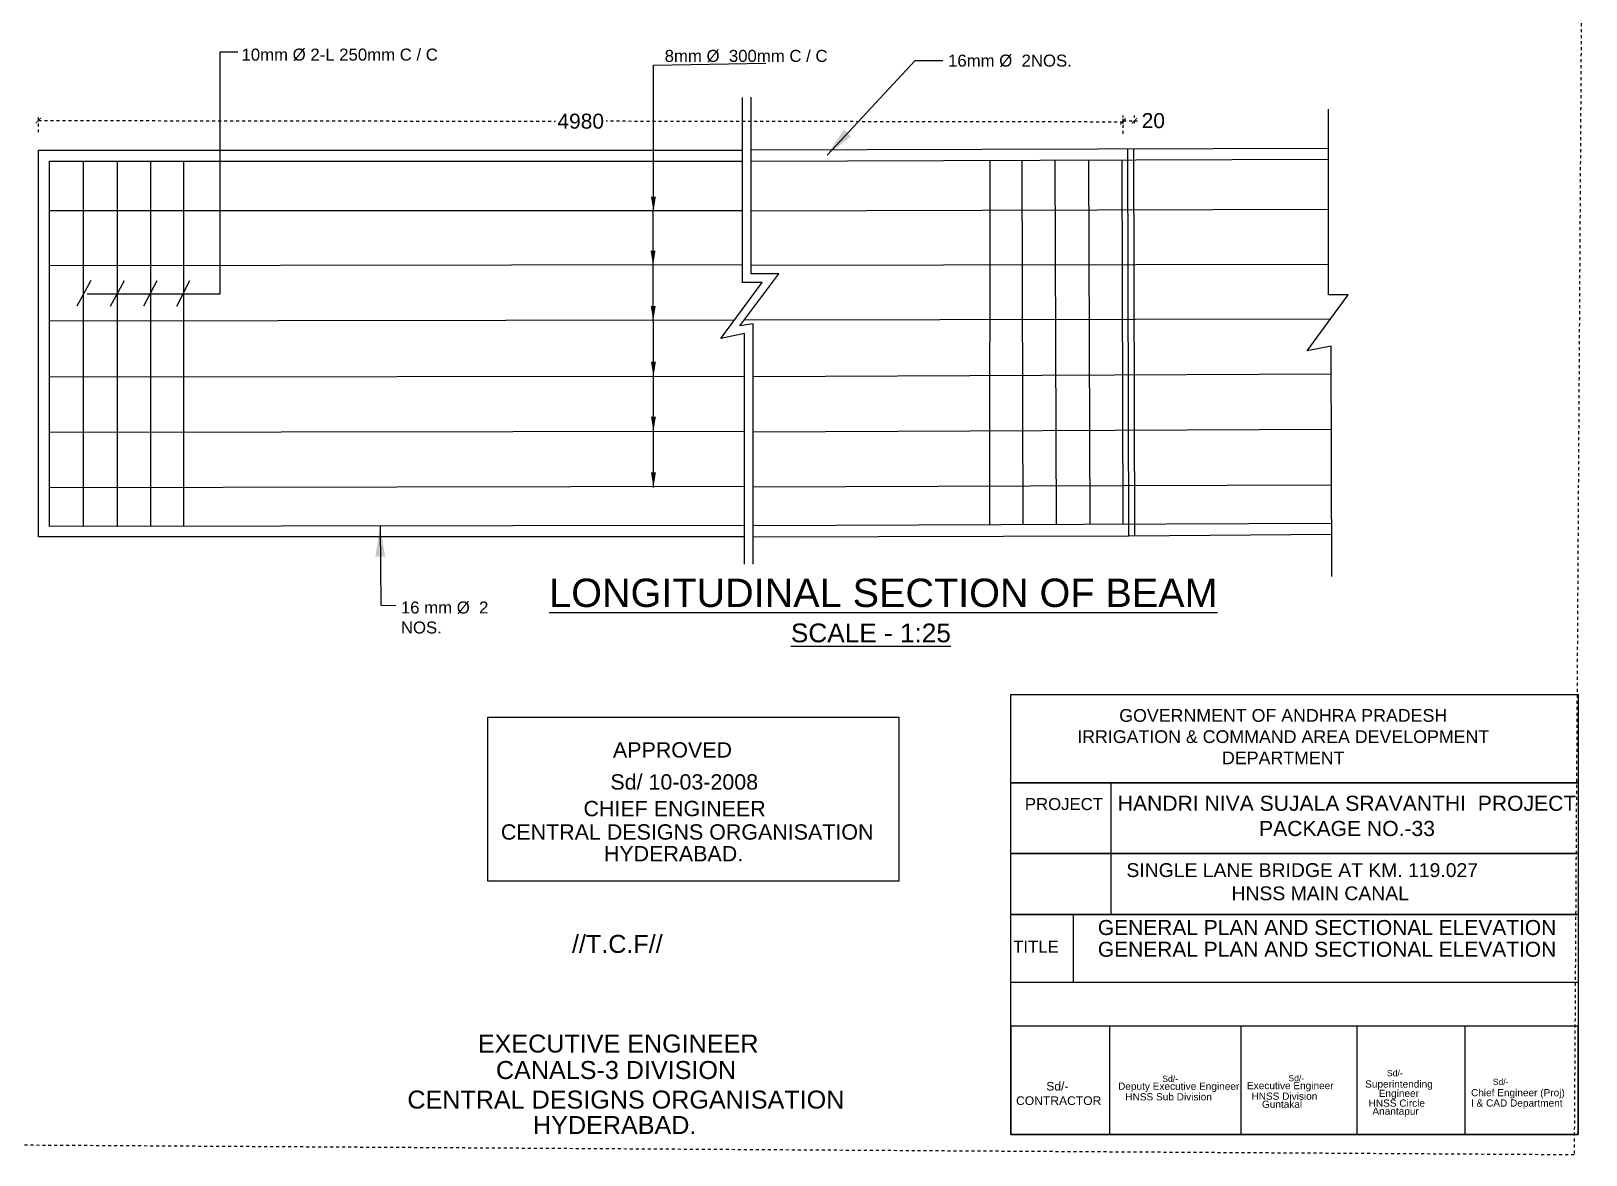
# Model space of a CAD drawing. Header units: inches. Extents: x 19217 to 19317, y 19185 to 19287.
# Drawn here: x 19264.7 to 19316.5, y 19223.9 to 19261.4 of the extents above; entities that cross this region are included whole.
import ezdxf

# ---------------------------------------------------------------- set-up
doc = ezdxf.new("R2010")
doc.units = ezdxf.units.IN
doc.header["$MEASUREMENT"] = 0
doc.linetypes.add('DASHDOT', pattern=[1, 0.5, -0.25, 0, -0.25])
for name, color, linetype in [('DIMENSION', 255, 'Continuous'), ('DRAWING', 7, 'Continuous'), ('TEXT', 255, 'Continuous')]:
    doc.layers.add(name, color=color, linetype=linetype)
doc.layers.get('0').off()
doc.styles.get("Standard").update_dxf_attribs({"font": 'arial.ttf'})
doc.styles.add('TIMES NEW ROMAN', font='times.ttf')
doc.dimstyles.new('dig', dxfattribs={"dimtxt": 0.1875, "dimasz": 0.18, "dimexe": 0.18, "dimexo": 0.0625, "dimgap": 0.09, "dimtad": 0, "dimtih": 1, "dimtoh": 1, "dimdec": 4, "dimzin": 0, "dimdsep": 46, "dimtxsty": 'Standard', "dimblk": 'ARCHTICK', "dimcen": 0.09, "dimadec": 0, "dimazin": 0, "dimtfac": 1, "dimtdec": 4, "dimtofl": 0, "dimtmove": 0, "dimatfit": 3, "dimldrblk": 'ARCHTICK', "dimfxl": 1, "dimtolj": 1, "dimtzin": 0, "dimarcsym": 0})
doc.dimstyles.new('ISO-25', dxfattribs={"dimtxt": 0.636364, "dimasz": 1, "dimexe": 1.25, "dimexo": 0.625, "dimtad": 0, "dimtih": 1, "dimtoh": 1, "dimlfac": 100, "dimtxsty": 'TIMES NEW ROMAN', "dimcen": 2.5, "dimadec": 0, "dimazin": 0, "dimtfac": 1, "dimtmove": 0, "dimatfit": 3, "dimfxl": 1, "dimarcsym": 0})

# ---------------------------------------------------------------- blocks, each defined once
blk = doc.blocks.new('_ArchTick')
at = {"color": 0, "linetype": 'ByBlock', "const_width": 0.15}
blk.add_lwpolyline([(-0.5, -0.5), (0.5, 0.5)], dxfattribs=at)
blk = doc.blocks.new('*D50')
at = {"layer": 'Defpoints', "color": 0, "linetype": 'DASHDOT', "ltscale": 0.02, "transparency": 16777216}
for p in [(19301.089, 19258.4), (19264.908, 19257.994), (19301.089, 19257.942)]:
    blk.add_point(p, dxfattribs=at)
at = {"layer": 'DIMENSION', "color": 0, "linetype": 'DASHDOT', "lineweight": -2, "ltscale": 0.02, "transparency": 16777216}
for p, q in [((19264.908, 19258.057), (19264.909, 19258.632)), ((19264.908, 19258.452), (19282.153, 19258.427)), ((19301.089, 19258.4), (19283.845, 19258.425)), ((19301.089, 19258.004), (19301.09, 19258.58))]:
    blk.add_line(p, q, dxfattribs=at)
at = {"layer": 'DIMENSION', "color": 0, "linetype": 'DASHDOT', "lineweight": -2, "ltscale": 0.02, "transparency": 16777216, "xscale": 0.18, "yscale": 0.18, "zscale": 0.18}
for p, rotation in [((19264.908, 19258.452), 179.916972759261), ((19301.089, 19258.4), 359.916972759261)]:
    blk.add_blockref('_ArchTick', p, dxfattribs=dict(at, rotation=rotation))
at = {"layer": 'DIMENSION', "color": 0, "linetype": 'DASHDOT', "ltscale": 0.02, "transparency": 16777216, "insert": (19282.999, 19258.426), "char_height": 0.5, "attachment_point": 5}
blk.add_mtext('\\A1;4980', dxfattribs=at)
blk = doc.blocks.new('*D51')
at = {"layer": 'Defpoints', "color": 0, "linetype": 'DASHDOT', "ltscale": 0.02, "transparency": 16777216}
for p in [(19301.089, 19258.292), (19301.468, 19258.444), (19301.468, 19258.292)]:
    blk.add_point(p, dxfattribs=at)
at = {"layer": 'DIMENSION', "color": 0, "linetype": 'DASHDOT', "lineweight": -2, "ltscale": 0.02, "transparency": 16777216}
for p, q in [((19301.089, 19258.355), (19301.089, 19258.624)), ((19301.089, 19258.444), (19301.468, 19258.444)), ((19301.468, 19258.355), (19301.468, 19258.624)), ((19301.468, 19258.444), (19301.648, 19258.444))]:
    blk.add_line(p, q, dxfattribs=at)
at = {"layer": 'DIMENSION', "color": 0, "linetype": 'DASHDOT', "lineweight": -2, "ltscale": 0.02, "transparency": 16777216, "xscale": 0.18, "yscale": 0.18, "zscale": 0.18, "rotation": 180}
blk.add_blockref('_ArchTick', (19301.089, 19258.444), dxfattribs=at)
at = {"layer": 'DIMENSION', "color": 0, "linetype": 'DASHDOT', "lineweight": -2, "ltscale": 0.02, "transparency": 16777216, "xscale": 0.18, "yscale": 0.18, "zscale": 0.18}
blk.add_blockref('_ArchTick', (19301.468, 19258.444), dxfattribs=at)
at = {"layer": 'DIMENSION', "color": 0, "linetype": 'DASHDOT', "ltscale": 0.02, "transparency": 16777216, "insert": (19302.099, 19258.444), "char_height": 0.5, "attachment_point": 5}
blk.add_mtext('\\A1;20', dxfattribs=at)

msp = doc.modelspace()

# ---------------------------------------------------------------- linework, layer by layer
at = {"layer": 'DIMENSION', "ltscale": 0.02}
for points in [[(19285.42672, 19260.30182), (19289.17092, 19260.3593)], [(19294.15067, 19260.45803), (19295.07534, 19260.44813)], [(19276.3288, 19242.28721), (19276.82571, 19242.27843)], [(19299.42357, 19231.96912), (19299.42357, 19229.69806)]]:
    msp.add_lwpolyline(points, dxfattribs=at)
at = {"layer": 'DRAWING', "linetype": 'DASHDOT', "ltscale": 0.02}
msp.add_lwpolyline([(19316.52986, 19286.89317), (19316.13812, 19223.94986), (19216.84125, 19224.56786), (19217.22915, 19286.89317)], dxfattribs=at)
at = {"layer": 'DRAWING'}
for points in [[(19266.53932, 19252.67001), (19270.97451, 19252.67001), (19270.97451, 19260.74613), (19271.55588, 19260.74613)], [(19288.45854, 19243.65391), (19288.45854, 19251.34986), (19287.6682, 19251.18357), (19289.0511, 19253.05166), (19288.39977, 19253.05166), (19288.39977, 19259.22279)], [(19288.75671, 19243.65221), (19288.75671, 19251.66763), (19288.3093, 19251.59864), (19289.606, 19253.33883), (19288.68157, 19253.33883), (19288.68157, 19259.22687)], [(19307.94418, 19257.52875), (19307.94076, 19258.83089)], [(19288.45854, 19244.56987), (19264.90624, 19244.56987), (19264.90624, 19257.4618), (19288.39977, 19257.4618)], [(19288.68157, 19257.4752), (19307.94419, 19257.52581)], [(19301.28237, 19244.6001), (19301.24845, 19257.50822)], [(19301.48681, 19244.60169), (19301.4529, 19257.50876)], [(19308.05282, 19243.24119), (19308.03521, 19250.92157), (19307.23285, 19250.76453), (19308.59538, 19252.63879), (19307.94573, 19252.63658), (19307.94419, 19257.52581)], [(19288.45854, 19244.93801), (19265.27882, 19244.9092), (19265.27882, 19257.09971), (19288.39977, 19257.09971)], [(19266.41652, 19244.91061), (19266.41652, 19257.09971)], [(19267.54743, 19244.91202), (19267.54743, 19257.09971)], [(19268.65439, 19244.91339), (19268.65439, 19257.09971)], [(19269.75763, 19244.91476), (19269.75763, 19257.09971)], [(19288.68157, 19257.09721), (19307.9443, 19257.15967)], [(19296.64325, 19244.97137), (19296.65606, 19257.12307)], [(19297.76156, 19244.97601), (19297.72216, 19257.12652)], [(19298.86786, 19244.98059), (19298.82846, 19257.13011)], [(19299.98963, 19244.98524), (19299.95023, 19257.13375)], [(19301.09867, 19244.98983), (19301.05927, 19257.13735)], [(19288.39977, 19255.43849), (19265.27882, 19255.43849)], [(19288.68157, 19255.44071), (19307.94483, 19255.49271)], [(19288.39977, 19253.64101), (19265.27882, 19253.60585)], [(19288.68157, 19253.62577), (19307.94541, 19253.66248)], [(19266.66143, 19253.11204), (19266.1845, 19252.25716)], [(19267.76437, 19253.10709), (19267.30018, 19252.24698)], [(19268.85559, 19253.10703), (19268.41685, 19252.25708)], [(19269.94964, 19253.09867), (19269.5181, 19252.24935)], [(19288.11876, 19251.79221), (19265.27882, 19251.7616)], [(19288.45829, 19251.79859), (19308.01401, 19251.83907)], [(19288.75671, 19249.90852), (19308.03731, 19250.00422)], [(19288.45854, 19249.91178), (19265.27882, 19249.88613)], [(19288.45854, 19248.07362), (19265.27882, 19248.04362)], [(19288.75671, 19248.07111), (19308.04154, 19248.15944)], [(19288.45854, 19246.24503), (19265.27882, 19246.20249)], [(19288.75671, 19246.22787), (19301.06789, 19246.28105), (19308.04581, 19246.29705)], [(19288.75671, 19244.93869), (19308.04874, 19245.01863)], [(19288.75671, 19244.56824), (19301.28237, 19244.6001), (19308.04958, 19244.65265)]]:
    msp.add_lwpolyline(points, dxfattribs=at)
at = {"layer": 'TEXT'}
for p, q in [((19279.89857, 19238.55378), (19293.60706, 19238.55378)), ((19279.89857, 19233.0821), (19279.89857, 19238.55378)), ((19293.60706, 19238.55378), (19293.60706, 19233.0821)), ((19293.60706, 19233.0821), (19279.89857, 19233.0821))]:
    msp.add_line(p, q, dxfattribs=at)
at = {"layer": 'TEXT', "ltscale": 0.02}
for points in [[(19316.27503, 19224.63559), (19297.35072, 19224.63559), (19297.35072, 19239.30266), (19316.27503, 19239.30266)], [(19297.35072, 19239.30266), (19316.27503, 19239.30266), (19316.27503, 19236.36443), (19297.35072, 19236.36443)], [(19297.35072, 19236.36443), (19316.27503, 19236.36443), (19316.27503, 19234.00474), (19297.35072, 19234.00474)], [(19297.35072, 19236.36443), (19300.68168, 19236.36443), (19300.68757, 19231.96912), (19297.35072, 19231.96912)], [(19297.35072, 19234.00474), (19316.27503, 19234.00474), (19316.27503, 19231.96912), (19297.35072, 19231.96912)], [(19297.35072, 19231.96912), (19316.27503, 19231.96912), (19316.27503, 19229.69806), (19297.35072, 19229.69806)], [(19297.35072, 19224.63559), (19316.27503, 19224.63559), (19316.27503, 19228.23996), (19297.35072, 19228.23996)]]:
    msp.add_lwpolyline(points, close=True, dxfattribs=at)
for points in [[(19300.63945, 19228.23996), (19300.63945, 19224.63559)], [(19305.01457, 19228.23996), (19305.01457, 19224.63559)], [(19308.88431, 19228.23996), (19308.88431, 19224.63559)], [(19312.4857, 19228.23996), (19312.4857, 19224.63559)]]:
    msp.add_lwpolyline(points, dxfattribs=at)

# ---------------------------------------------------------------- texts
at = {"layer": 'TEXT'}
for s, height, p in [('%%ULONGITUDINAL SECTION OF BEAM', 0.945, (19281.94735, 19242.22523)), ('%%USCALE - 1:25', 0.625, (19290.00993, 19241.04866)), (' APPROVED', 0.511659, (19283.87502, 19237.20328)), ('Sd/ 10-03-2008', 0.5116594, (19283.98884, 19236.1342)), ('CHIEF ENGINEER', 0.5116594, (19283.09261, 19235.24606)), ('CENTRAL DESIGNS ORGANISATION', 0.5116594, (19280.335, 19234.46488)), ('HYDERABAD.', 0.511659, (19283.77118, 19233.74105)), ('SINGLE LANE BRIDGE AT KM. 119.027', 0.462, (19301.20279, 19233.21774)), ('//T.C.F//', 0.6, (19282.70669, 19230.688)), ('EXECUTIVE ENGINEER', 0.6, (19279.56767, 19227.36288)), ('CANALS-3 DIVISION', 0.6, (19280.17166, 19226.48084)), ('Sd/-', 0.204664, (19309.89346, 19226.57453)), ('Deputy Executive Engineer', 0.24, (19300.92398, 19226.12054)), ('Sd/-', 0.204664, (19302.39866, 19226.38612)), (' Executive Engineer', 0.24, (19305.13156, 19226.14188)), ('Sd/-', 0.204664, (19306.60623, 19226.40745)), ('Superintending ', 0.24, (19309.16578, 19226.19515)), ('Chief Engineer (Proj)', 0.24, (19312.69596, 19225.9049)), ('Sd/-', 0.204664, (19313.42364, 19226.28428)), ('CENTRAL DESIGNS ORGANISATION', 0.6, (19277.21669, 19225.49516)), ('HNSS Sub Division', 0.24, (19301.16558, 19225.76773)), ('HNSS Division', 0.24, (19305.37315, 19225.78906)), ('Guntakal', 0.24, (19305.72308, 19225.52199)), ('HNSS Circle', 0.24, (19309.28104, 19225.55707)), ('I & CAD Department', 0.24, (19312.69603, 19225.56083)), ('HYDERABAD.', 0.6, (19281.40876, 19224.64636)), ('Anantapur', 0.24, (19309.40819, 19225.29))]:
    msp.add_text(s, height=height, dxfattribs=at).set_placement(p)
for s, insert, char_height, width, attachment_point in [('10mm %%C 2-L 250mm C / C', (19271.68275, 19260.8498), 0.4, 8.533827, 1), ('8mm %%C  300mm C / C', (19285.79902, 19260.80615), 0.4, 7.2314154, 1), ('16mm %%C  2NOS.', (19295.25218, 19260.6489), 0.4, 7.2314154, 1), ('16 mm %%C  2 NOS.', (19276.99997, 19242.40821), 0.4, 4.0025198, 1), ('HANDRI NIVA SUJALA SRAVANTHI  PROJECT\\PPACKAGE NO.-33', (19308.56118, 19235.93023), 0.504, 21.6, 2), (' HNSS MAIN CANAL', (19304.52911, 19232.90633), 0.462, 6.3774436, 1), ('Engineer', (19309.61932, 19226.12303), 0.24, 1.3861719, 1)]:
    msp.add_mtext(s, dxfattribs=dict(at, insert=insert, char_height=char_height, width=width, attachment_point=attachment_point))
at = {"layer": 'TEXT', "color": 7}
for s, insert, char_height, width, attachment_point in [('GOVERNMENT OF ANDHRA PRADESH\\PIRRIGATION & COMMAND AREA DEVELOPMENT DEPARTMENT', (19306.43299, 19237.90039), 0.4246452, 16.3215524, 5), ('PROJECT', (19297.81406, 19235.8523), 0.4, 3.2509072, 1), ('GENERAL PLAN AND SECTIONAL ELEVATION', (19300.24922, 19231.78424), 0.5, 15.2413574, 1), ('TITLE', (19297.42409, 19231.09464), 0.4, 3.2509072, 1), ('GENERAL PLAN AND SECTIONAL ELEVATION', (19300.24922, 19231.05887), 0.5, 15.2413574, 1), ('         Sd/-\\PCONTRACTOR', (19297.52039, 19225.99789), 0.2887587, 4.2990256, 4)]:
    msp.add_mtext(s, dxfattribs=dict(at, insert=insert, char_height=char_height, width=width, attachment_point=attachment_point))

# ---------------------------------------------------------------- dimensions: what is measured, and where the dimension line sits
at = {"layer": 'DIMENSION', "linetype": 'DASHDOT', "ltscale": 0.02}
for p1, p2, distance, text, picture, middle in [((19264.9076, 19257.99435), (19301.08873, 19257.94192), 0.45789, '4980', '*D50', (19282.99883, 19258.42603)), ((19301.08924, 19258.29212), (19301.46752, 19258.29212), 0.1514, '20', '*D51', (19302.09905, 19258.44352))]:
    dim = msp.add_aligned_dim(p1=p1, p2=p2, distance=distance, text=text, dimstyle='dig', override={"dimtxt": 0.5}, dxfattribs=at)
    dim.commit()
    dim.dimension.update_dxf_attribs({"geometry": picture, "text_midpoint": middle})

# ---------------------------------------------------------------- leaders
at = {"layer": 'DIMENSION', "ltscale": 0.02}
for points, override in [([(19291.21632, 19257.30032), (19294.15067, 19260.45803)], {"dimgap": 0.625, "dimtad": 0}), ([(19285.42409, 19255.41127), (19285.42672, 19260.30182)], {"dimasz": 0.5, "dimgap": 0.625, "dimtad": 0}), ([(19285.41284, 19253.60925), (19285.41384, 19255.46671)], {"dimasz": 0.5, "dimgap": 0.625, "dimtad": 0}), ([(19285.41665, 19251.76137), (19285.41765, 19253.61882)], {"dimasz": 0.5, "dimgap": 0.625, "dimtad": 0}), ([(19285.4247, 19249.90251), (19285.4257, 19251.75997)], {"dimasz": 0.5, "dimgap": 0.625, "dimtad": 0}), ([(19285.42371, 19248.07228), (19285.42471, 19249.92973)], {"dimasz": 0.5, "dimgap": 0.625, "dimtad": 0}), ([(19285.42409, 19246.21224), (19285.42509, 19248.06969)], {"dimasz": 0.5, "dimgap": 0.625, "dimtad": 0}), ([(19276.30386, 19244.90627), (19276.3288, 19242.28721)], {"dimgap": 0.625, "dimtad": 0})]:
    msp.add_leader(points, dimstyle='ISO-25', override=override, dxfattribs=at)

doc.saveas('drawing.dxf')
